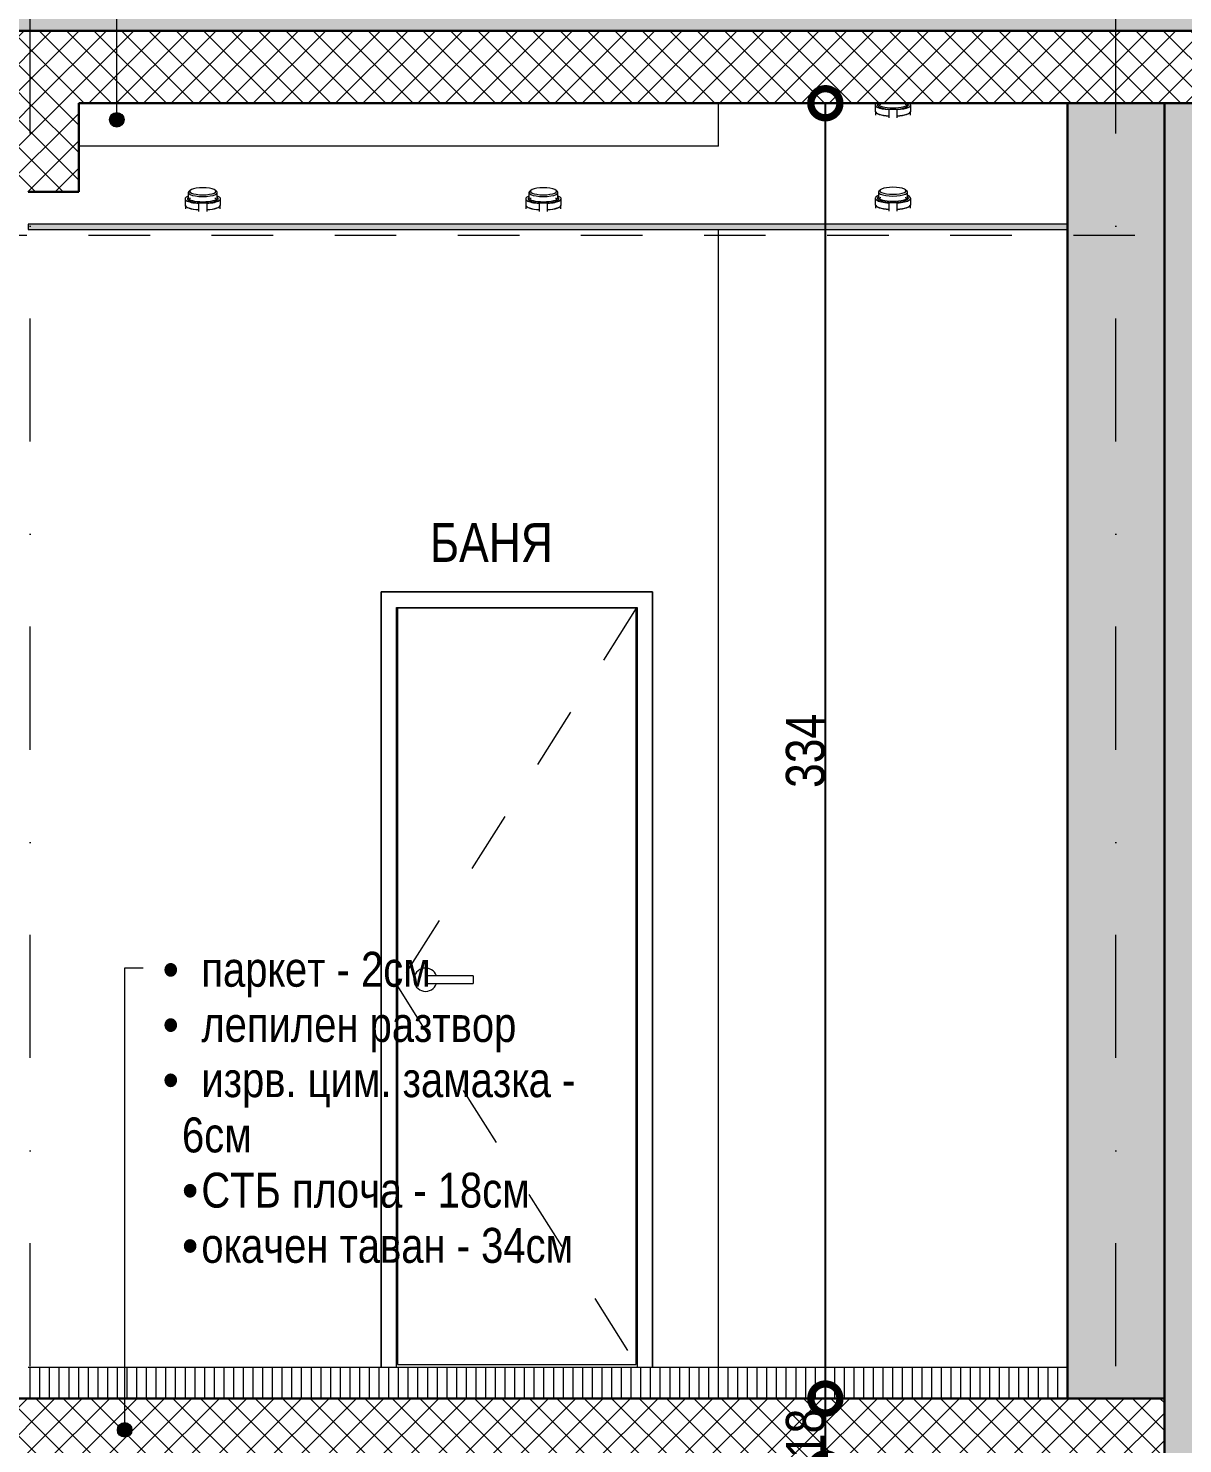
# Model space of a CAD drawing. Header units: centimetres. Extents: x 0 to 25250, y 0 to 2250.
# Drawn here: x 16338.9 to 16636.6, y 582.9 to 947.9 of the extents above; entities that cross this region are included whole.
import ezdxf

# ---------------------------------------------------------------- set-up
doc = ezdxf.new("R2010")
doc.units = ezdxf.units.CM
doc.linetypes.add('22-View-2$0$Dash', pattern=[31.75, 15.875, -15.875])
doc.linetypes.add('22-View-2$0$Dash dot', pattern=[79.375, 31.75, -23.8125, 0, -23.8125])
for name, color, linetype, lineweight in [('A-ANNO-DIMS', 7, 'Continuous', 9), ('A-AREA-IDEN', 7, 'Continuous', 9), ('A-CLNG', 7, 'Continuous', 15), ('A-CLNG-PATT', 7, 'Continuous', 15), ('A-DETL', 7, 'Continuous', 9), ('A-DOOR', 7, 'Continuous', 9), ('A-DOOR-FRAM', 7, 'Continuous', 15), ('A-FLOR-FNSH', 7, 'Continuous', 9), ('A-FLOR-LEVL', 7, 'Continuous', 9), ('A-FLOR-PATT', 7, 'Continuous', 9), ('A-ROOF', 7, 'Continuous', 9), ('A-ROOF-PATT', 7, 'Continuous', 9), ('A-WALL', 7, 'Continuous', 9), ('A-WALL-PATT', 7, 'Continuous', 9), ('E-LITE-EQPM', 7, 'Continuous', 9), ('G-ANNO-TEXT', 7, 'Continuous', 9), ('S-BEAM', 7, 'Continuous', 9), ('S-GRID', 7, 'Continuous', 9)]:
    doc.layers.add(name, color=color, linetype=linetype, lineweight=lineweight)
doc.styles.add('22-View-2$0$Arial Narrow', font='ARIALN.TTF', dxfattribs={"height": 10})
doc.styles.add('22-View-2$0$Arial Narrow_1', font='ARIALN.TTF', dxfattribs={"height": 10})
doc.styles.add('22-View-2$0$Arial Narrow_2', font='ARIALN.TTF', dxfattribs={"height": 9})
doc.dimstyles.new('22-View-2$0$TEC_DIM', dxfattribs={"dimscale": 30.48, "dimtxt": 10.23431, "dimasz": 0.492126, "dimexe": 0.393701, "dimexo": 0.246063, "dimgap": 0, "dimtad": 1, "dimdec": 0, "dimzin": 0, "dimdsep": 46, "dimtxsty": '22-View-2$0$Arial Narrow_1', "dimblk1": '22-View-2$0$_DotSmall', "dimblk2": '22-View-2$0$_DotSmall', "dimsah": 1, "dimcen": 0.09, "dimazin": 0, "dimtfac": 1, "dimtdec": 4, "dimtix": 1, "dimtmove": 0, "dimatfit": 3, "dimfxl": 1, "dimtvp": 1, "dimtolj": 1, "dimtzin": 0, "dimarcsym": 2})
pattern_1 = [(45, (16095.777, 627.4644), (-3.535534, 3.535534), []), (135, (16095.777, 627.4644), (-3.535534, -3.535534), [])]

# ---------------------------------------------------------------- blocks, each defined once
blk = doc.blocks.new('TEC_DOOR-INT - 70x200-2358333-A-A')
at = {"layer": 'A-DOOR', "linetype": '22-View-2$0$Dash'}
for p, q in [((1070.39, 503.8), (1008.79, 406.3)), ((1008.79, 406.3), (1070.39, 308.8))]:
    blk.add_line(p, q, dxfattribs=at)
at = {"layer": 'A-DOOR', "lineweight": 15}
for p, q in [((1008.79, 503.8), (1008.79, 308.8)), ((1070.39, 503.8), (1008.79, 503.8)), ((1070.39, 308.8), (1070.39, 503.8)), ((1008.79, 308.8), (1070.39, 308.8))]:
    blk.add_line(p, q, dxfattribs=at)
at = {"layer": 'A-DOOR'}
for p, q in [((1028.29, 409), (1017.79, 409)), ((1028.29, 409), (1028.29, 408)), ((1017.79, 407), (1028.29, 407)), ((1028.29, 408), (1028.29, 407))]:
    blk.add_line(p, q, dxfattribs=at)
at = {"layer": 'A-DOOR', "flags": 128}
for points in [[(1017.79, 409), (1017.73, 409), (1017.67, 409), (1017.61, 409), (1017.55, 409), (1017.49, 409), (1017.43, 409), (1017.37, 409), (1017.31, 409), (1017.26, 409), (1017.2, 409), (1017.15, 409), (1017.09, 409), (1017.04, 409), (1016.99, 409), (1016.94, 409), (1016.89, 409), (1016.84, 409), (1016.8, 409), (1016.75, 409), (1016.71, 409), (1016.67, 409), (1016.63, 409), (1016.59, 409), (1016.56, 409), (1016.52, 409), (1016.49, 409), (1016.46, 409), (1016.44, 409), (1016.41, 409), (1016.39, 409), (1016.37, 409), (1016.35, 409), (1016.33, 409), (1016.32, 409), (1016.31, 409), (1016.3, 409), (1016.29, 409), (1016.29, 409), (1016.29, 409)], [(1016.29, 407), (1016.29, 407), (1016.29, 407), (1016.3, 407), (1016.31, 407), (1016.32, 407), (1016.33, 407), (1016.35, 407), (1016.36, 407), (1016.38, 407), (1016.41, 407), (1016.43, 407), (1016.46, 407), (1016.49, 407), (1016.52, 407), (1016.55, 407), (1016.58, 407), (1016.62, 407), (1016.66, 407), (1016.7, 407), (1016.74, 407), (1016.79, 407), (1016.83, 407), (1016.88, 407), (1016.93, 407), (1016.98, 407), (1017.03, 407), (1017.08, 407), (1017.13, 407), (1017.19, 407), (1017.24, 407), (1017.3, 407), (1017.36, 407), (1017.41, 407), (1017.47, 407), (1017.53, 407), (1017.59, 407), (1017.65, 407), (1017.71, 407), (1017.77, 407), (1017.79, 407)]]:
    blk.add_lwpolyline(points, dxfattribs=at)
at = {"layer": 'A-DOOR'}
for start, end in [(19.6343, 180), (180, 340.4367)]:
    blk.add_arc((1016.04, 408), 3, start, end, dxfattribs=at)
at = {"layer": 'A-DOOR-FRAM'}
for p, q in [((1004.59, 508), (1004.59, 308)), ((1074.59, 508), (1004.59, 508)), ((1074.59, 308), (1074.59, 508)), ((1008.59, 308), (1008.59, 504)), ((1008.59, 504), (1070.59, 504)), ((1070.59, 504), (1070.59, 308))]:
    blk.add_line(p, q, dxfattribs=at)
blk = doc.blocks.new('22-View-2$0$_DotSmall')
at = {"color": 0, "linetype": 'ByBlock', "const_width": 0.5}
blk.add_lwpolyline([(-0.0625, 0, 1), (0.0625, 0, 1)], format="xyb", close=True, dxfattribs=at)
blk = doc.blocks.new('*D3217')
at = {"layer": 'A-ANNO-DIMS', "color": 0, "lineweight": -2, "transparency": 16777216}
for p, q in [((16544.44, 576.57), (16544.44, 594.57)), ((16549.28, 594.57), (16556.44, 594.57)), ((16549.28, 576.57), (16556.44, 576.57))]:
    blk.add_line(p, q, dxfattribs=at)
at = {"layer": 'A-ANNO-DIMS', "color": 0, "lineweight": -2, "transparency": 16777216, "xscale": 15, "yscale": 15, "zscale": 15}
for p, rotation in [((16544.44, 594.57), 90), ((16544.44, 576.57), 270)]:
    blk.add_blockref('22-View-2$0$_DotSmall', p, dxfattribs=dict(at, rotation=rotation))
at = {"layer": 'A-ANNO-DIMS', "color": 0, "transparency": 16777216, "insert": (16539.33, 585.57), "char_height": 10, "width": 15.2053, "attachment_point": 5, "rotation": 90, "style": '22-View-2$0$Arial Narrow_1'}
blk.add_mtext('\\A1;18', dxfattribs=at)
blk = doc.blocks.new('*D3218')
at = {"layer": 'A-ANNO-DIMS', "color": 0, "lineweight": -2, "transparency": 16777216}
for p, q in [((16594.28, 928.59), (16532.44, 928.59)), ((16544.44, 594.57), (16544.44, 928.59)), ((16549.28, 594.57), (16556.44, 594.57))]:
    blk.add_line(p, q, dxfattribs=at)
at = {"layer": 'A-ANNO-DIMS', "color": 0, "lineweight": -2, "transparency": 16777216, "xscale": 15, "yscale": 15, "zscale": 15}
for p, rotation in [((16544.44, 928.59), 90), ((16544.44, 594.57), 270)]:
    blk.add_blockref('22-View-2$0$_DotSmall', p, dxfattribs=dict(at, rotation=rotation))
at = {"layer": 'A-ANNO-DIMS', "color": 0, "transparency": 16777216, "insert": (16539.33, 761.58), "char_height": 10, "width": 22.8079, "attachment_point": 5, "rotation": 90, "style": '22-View-2$0$Arial Narrow_1'}
blk.add_mtext('\\A1;334', dxfattribs=at)
blk = doc.blocks.new('ClearAccent-RS060B-3D - 1xLED5-36-_830 IP44-1624049-A-A')
at = {"layer": 'E-LITE-EQPM', "lineweight": 5}
for p, q in [((954.98, 609.9), (954.75, 609.69)), ((954.84, 610.97), (954.84, 609.63)), ((955.33, 611.57), (954.98, 611.25)), ((955.29, 609.63), (955.29, 609.39)), ((962.19, 611.25), (961.85, 611.57)), ((961.88, 609.39), (961.88, 609.63)), ((962.42, 609.69), (962.19, 609.9)), ((962.34, 609.63), (962.34, 610.97)), ((954.02, 609.39), (954.02, 607.77)), ((954.09, 607.7), (954.09, 606.8)), ((954.19, 607.44), (954.26, 607.37)), ((957.59, 606.09), (957.59, 608.24)), ((959.59, 608.24), (957.59, 608.24)), ((959.59, 608.24), (959.59, 606.09)), ((962.91, 607.37), (962.98, 607.44)), ((963.09, 606.8), (963.09, 607.7)), ((963.16, 607.77), (963.16, 609.39))]:
    blk.add_line(p, q, dxfattribs=at)
for centre, major_axis, start_param, end_param in [((958.59, 609.39), (4.57, 0), 2.552566, 4.483322), ((958.59, 609.39), (3.99, 0), 2.808509, 4.712389), ((958.59, 610.97), (3.75, 0), 2.617994, 4.712389), ((958.59, 609.63), (3.75, 0), 3.141593, 4.712389), ((958.59, 609.63), (3.75, 0), 3.141593, 4.712389), ((958.59, 611.32), (3.39, 0), 1.570796, 4.712389), ((958.59, 611.32), (3.39, 0), 4.712389, 7.853982), ((958.59, 610.97), (3.75, 0), 4.712389, 6.806784), ((958.59, 609.39), (3.99, 0), 4.712389, 6.616269), ((958.59, 609.63), (3.75, 0), 4.712389, 6.283185), ((958.59, 609.63), (3.75, 0), 4.712389, 6.283185), ((958.59, 609.39), (4.57, 0), 4.941456, 6.872212), ((958.59, 607.77), (4.57, 0), 3.141593, 4.483322), ((958.59, 607.7), (4.5, 0), 3.145925, 4.479646), ((958.59, 607.77), (4.57, 0), 4.941456, 6.283185), ((958.59, 607.7), (4.5, 0), 4.945132, 6.278852)]:
    blk.add_ellipse(centre, major_axis=major_axis, ratio=0.267216, start_param=start_param, end_param=end_param, dxfattribs=at)
blk = doc.blocks.new('ClearAccent-RS060B-3D - 1xLED5-36-_830 IP44-V29-A-A')
at = {"layer": 'E-LITE-EQPM', "lineweight": 5}
for p, q in [((1132.02, 633.57), (1132.02, 631.96)), ((1132.09, 631.89), (1132.09, 630.98)), ((1132.19, 631.62), (1132.26, 631.55)), ((1132.92, 634.03), (1132.75, 633.87)), ((1132.84, 634.03), (1132.84, 633.81)), ((1133.29, 633.81), (1133.29, 633.57)), ((1135.59, 630.27), (1135.59, 632.42)), ((1137.59, 632.42), (1135.59, 632.42)), ((1137.59, 632.42), (1137.59, 630.27)), ((1139.88, 633.57), (1139.88, 633.81)), ((1140.42, 633.87), (1140.26, 634.03)), ((1140.34, 633.81), (1140.34, 634.03)), ((1140.91, 631.55), (1140.98, 631.62)), ((1141.09, 630.98), (1141.09, 631.89)), ((1141.16, 631.96), (1141.16, 633.57))]:
    blk.add_line(p, q, dxfattribs=at)
for centre, major_axis, start_param, end_param in [((1136.59, 633.57), (4.57, 0), 2.754835, 4.483322), ((1136.59, 631.96), (4.57, 0), 3.141593, 4.483322), ((1136.59, 631.89), (4.5, 0), 3.145925, 4.479646), ((1136.59, 633.57), (3.99, 0), 2.808509, 4.712389), ((1136.59, 633.81), (3.75, 0), 3.141593, 4.712389), ((1136.59, 633.81), (3.75, 0), 3.141593, 4.712389), ((1136.59, 633.57), (3.99, 0), 4.712389, 6.616269), ((1136.59, 633.81), (3.75, 0), 4.712389, 6.283185), ((1136.59, 633.81), (3.75, 0), 4.712389, 6.283185), ((1136.59, 633.57), (4.57, 0), 4.941456, 6.669943), ((1136.59, 631.96), (4.57, 0), 4.941456, 6.283185), ((1136.59, 631.89), (4.5, 0), 4.945132, 6.278852)]:
    blk.add_ellipse(centre, major_axis=major_axis, ratio=0.267216, start_param=start_param, end_param=end_param, dxfattribs=at)

msp = doc.modelspace()

# ---------------------------------------------------------------- hatches: boundary and pattern name
at = {"layer": 'A-CLNG-PATT', "true_color": 0xffff80}
msp.add_hatch(color=51, dxfattribs=at).paths.add_polyline_path([(16467.49, 896.07), (16606.87, 896.07), (16606.87, 897.37), (16338.87, 897.37), (16338.87, 896.07), (16461.3, 896.07)])
at = {"layer": 'A-FLOR-PATT', "true_color": 0x787878}
h = msp.add_hatch(dxfattribs=at)
h.set_pattern_fill('FP2_18', color=8, angle=-90, style=0, pattern_type=2)
h.set_pattern_definition([(270, (16154.368, 602.5684), (2.5, 2e-16), [])])
h.paths.add_polyline_path([(15886.87, 594.57), (16184.37, 594.57), (16184.37, 602.57), (15886.87, 602.57), (15886.87, 601.54)])
h.paths.add_polyline_path([(16585.11, 594.57), (16606.87, 594.57), (16606.87, 602.57), (16338.87, 602.57), (16338.87, 594.57), (16572.73, 594.57)])
h.paths.add_polyline_path([(16326.87, 594.57), (16326.87, 602.57), (16189.37, 602.57), (16189.37, 594.57), (16238.46, 594.57)])
at = {"layer": 'A-FLOR-PATT'}
h = msp.add_hatch(dxfattribs=at)
h.set_pattern_fill('FP2_26', color=256, style=0, pattern_type=2)
h.set_pattern_definition(pattern_1)
h.paths.add_polyline_path([(15646.87, 576.57), (16631.87, 576.57), (16631.87, 594.57), (15646.87, 594.57), (15646.87, 594.05)])
at = {"layer": 'A-ROOF-PATT', "true_color": 0xffff80}
msp.add_hatch(color=51, dxfattribs=at).paths.add_polyline_path([(15611.87, 947.27), (16676.87, 947.27), (16676.87, 962.84), (15601.87, 962.84), (15601.87, 947.27)])
at = {"layer": 'A-ROOF-PATT'}
h = msp.add_hatch(dxfattribs=at)
h.set_pattern_fill('FP2_26', color=256, style=0, pattern_type=2)
h.set_pattern_definition(pattern_1)
h.paths.add_polyline_path([(16040.37, 928.59), (16666.87, 928.59), (16666.87, 947.27), (15611.87, 947.27), (15611.87, 928.59), (16015.61, 928.59)])
at = {"layer": 'A-WALL-PATT', "true_color": 0x808080}
msp.add_hatch(color=8, dxfattribs=at).paths.add_polyline_path([(16622.25, 594.57), (16631.87, 594.57), (16631.87, 928.59), (16606.87, 928.59), (16606.87, 594.57), (16609.87, 594.57)])
at = {"layer": 'A-WALL-PATT', "lineweight": 5, "true_color": 0xffff80}
msp.add_hatch(color=51, dxfattribs=at).paths.add_polyline_path([(16646.87, 576.57), (16646.87, 928.59), (16631.87, 928.59), (16631.87, 576.57), (16634.63, 576.57)])
at = {"layer": 'G-ANNO-TEXT'}
h = msp.add_hatch(color=256, dxfattribs=at)
edge = h.paths.add_edge_path()
edge.add_arc((16361.69, 924.32), 1.88, 0, 360)
h = msp.add_hatch(color=256, dxfattribs=at)
edge = h.paths.add_edge_path()
edge.add_arc((16363.73, 586.47), 1.88, 0, 360)
at = {"layer": 'S-BEAM'}
h = msp.add_hatch(dxfattribs=at)
h.set_pattern_fill('FP2_26', color=256, style=0, pattern_type=2)
h.set_pattern_definition(pattern_1)
h.paths.add_polyline_path([(16338.87, 905.76), (16351.87, 905.76), (16351.87, 928.59), (16326.87, 928.59), (16326.87, 905.76), (16337.5, 905.76)])

# ---------------------------------------------------------------- linework, layer by layer
at = {"layer": 'A-CLNG', "lineweight": 5}
for p, q in [((16516.87, 917.53), (16351.87, 917.53)), ((16606.87, 897.37), (16338.87, 897.37)), ((16338.87, 897.37), (16338.87, 896.07)), ((16338.87, 896.07), (16606.87, 896.07)), ((16606.87, 896.07), (16606.87, 897.37))]:
    msp.add_line(p, q, dxfattribs=at)
for centre, major_axis, start_param, end_param in [((16561.87, 926.46), (4.5, 0), 3.144582, 4.487608), ((16561.87, 926.46), (4.5, 0), -1.346015, -0.00299), ((16383.87, 902.27), (4.5, 0), 3.144582, 4.487608), ((16383.87, 902.27), (4.5, 0), -1.346015, -0.00299), ((16471.71, 902.27), (-4.5, 0), 0.00299, 1.346015), ((16471.71, 902.27), (4.5, 0), -1.346015, -0.00299), ((16561.87, 902.41), (-4.5, 0), 0.00299, 1.346015), ((16561.87, 902.41), (4.5, 0), -1.346015, -0.00299)]:
    msp.add_ellipse(centre, major_axis=major_axis, ratio=0.267216, start_param=start_param, end_param=end_param, dxfattribs=at)
at = {"layer": 'A-DETL', "color": 7, "lineweight": 30}
msp.add_line((16631.87, 928.59), (16606.87, 928.59), dxfattribs=at)
at = {"layer": 'A-FLOR-FNSH'}
msp.add_line((16606.87, 602.57), (16338.87, 602.57), dxfattribs=at)
at = {"layer": 'A-FLOR-FNSH', "lineweight": 30}
for p, q in [((16606.87, 594.57), (16606.87, 602.57)), ((16631.87, 594.57), (15658.87, 594.57)), ((16631.87, 576.57), (16631.87, 594.57))]:
    msp.add_line(p, q, dxfattribs=at)
at = {"layer": 'A-FLOR-LEVL', "linetype": '22-View-2$0$Dash'}
for p, q in [((15243.15, 894.57), (16743.72, 894.57)), ((15243.15, 594.57), (16743.72, 594.57))]:
    msp.add_line(p, q, dxfattribs=at)
at = {"layer": 'A-ROOF', "lineweight": 30}
for p, q in [((16666.87, 947.27), (15611.87, 947.27)), ((16351.87, 928.59), (16606.87, 928.59)), ((16631.87, 928.59), (16666.87, 928.59))]:
    msp.add_line(p, q, dxfattribs=at)
at = {"layer": 'A-WALL'}
for p, q in [((16516.87, 917.53), (16516.87, 928.59)), ((16516.87, 602.57), (16516.87, 896.07)), ((16429.87, 802.57), (16499.87, 802.57)), ((16429.87, 602.57), (16429.87, 802.57)), ((16499.87, 802.57), (16499.87, 602.57))]:
    msp.add_line(p, q, dxfattribs=at)
at = {"layer": 'A-WALL', "lineweight": 30}
for p, q in [((16606.87, 928.59), (16606.87, 602.57)), ((16631.87, 928.59), (16631.87, 594.57))]:
    msp.add_line(p, q, dxfattribs=at)
at = {"layer": 'G-ANNO-TEXT'}
for p, q in [((16361.69, 924.32), (16361.69, 1109.87)), ((16363.73, 705.62), (16368.5, 705.62)), ((16363.73, 586.47), (16363.73, 705.62))]:
    msp.add_line(p, q, dxfattribs=at)
for centre in [(16361.69, 924.32), (16363.73, 586.47)]:
    msp.add_circle(centre, 1.88, dxfattribs=at)
at = {"layer": 'S-BEAM', "lineweight": 30}
for p, q in [((16351.87, 905.76), (16351.87, 928.59)), ((16338.87, 905.76), (16351.87, 905.76))]:
    msp.add_line(p, q, dxfattribs=at)
at = {"layer": 'S-GRID', "color": 1, "linetype": '22-View-2$0$Dash dot', "lineweight": 18, "true_color": 0xff0000}
for p, q in [((16339.37, 205.54), (16339.37, 976.37)), ((16619.37, 205.54), (16619.37, 976.37))]:
    msp.add_line(p, q, dxfattribs=at)

# ---------------------------------------------------------------- block references
at = {"layer": 'A-DOOR'}
msp.add_blockref('TEC_DOOR-INT - 70x200-2358333-A-A', (15425.28, 294.57), dxfattribs=at)
at = {"layer": 'E-LITE-EQPM', "lineweight": 5}
for name, p in [('ClearAccent-RS060B-3D - 1xLED5-36-_830 IP44-V29-A-A', (15425.28, 294.57)), ('ClearAccent-RS060B-3D - 1xLED5-36-_830 IP44-1624049-A-A', (15425.28, 294.57)), ('ClearAccent-RS060B-3D - 1xLED5-36-_830 IP44-1624049-A-A', (15513.13, 294.57)), ('ClearAccent-RS060B-3D - 1xLED5-36-_830 IP44-1624049-A-A', (15603.28, 294.7))]:
    msp.add_blockref(name, p, dxfattribs=at)

# ---------------------------------------------------------------- texts
at = {"layer": 'A-AREA-IDEN', "insert": (16458.31, 810.32), "char_height": 10, "width": 32.4, "attachment_point": 8, "line_spacing_factor": 0.949189, "style": '22-View-2$0$Arial Narrow'}
msp.add_mtext('\\pt63.5,127,190.5,254,317.5,381,444.5,508,571.5,635,698.5,762,825.5,889,952.5,1016,1079.5,1143,1206.5,1270,1333.5,1397,1460.5,1524,1587.5,1651,1714.5,1778,1841.5,1905,1968.5,2032;{\\fArial Narrow|b0|i0|c204|p34;БАНЯ}', dxfattribs=at)
at = {"layer": 'G-ANNO-TEXT', "insert": (16373.5, 709.77), "char_height": 9, "width": 123.927, "attachment_point": 1, "line_spacing_factor": 0.949189, "style": '22-View-2$0$Arial Narrow_2'}
msp.add_mtext('\\pi-5.00004,l5.00004,t9.99999,15.00003,19.99998,25.00002,29.99997,35.00001,39.99996,45,50.00004,54.99999,60.00003,64.99998,70.00002,74.99997,80.00001,84.99996,90,95.00004,99.99999,105.00003,109.99998,115.00002,119.99997,125.00001,129.99996,135,140.00004,144.99999,150.00003,154.99998,160.00002;{\\fSymbol|b0|i0|c2|p18;·^I\\fArial Narrow|b0|i0|c204|p34;паркет }- 2{\\fArial Narrow|b0|i0|c204|p34;см\\P\\fSymbol|b0|i0|c2|p18;·^I\\fArial Narrow|b0|i0|c204|p34;лепилен разтвор \\P\\fSymbol|b0|i0|c2|p18;·^I\\fArial Narrow|b0|i0|c204|p34;изрв}. {\\fArial Narrow|b0|i0|c204|p34;цим}. {\\fArial Narrow|b0|i0|c204|p34;замазка }- \\P\\pi0,t5.00004,9.99999,15.00003,19.99998,25.00002,29.99997,35.00001,39.99996,45,50.00004,54.99999,60.00003,64.99998,70.00002,74.99997,80.00001,84.99996,90,95.00004,99.99999,105.00003,109.99998,115.00002,119.99997,125.00001,129.99996,135,140.00004,144.99999,150.00003,154.99998,160.00002;6{\\fArial Narrow|b0|i0|c204|p34;см \\P\\pi-5.00004,t9.99999,15.00003,19.99998,25.00002,29.99997,35.00001,39.99996,45,50.00004,54.99999,60.00003,64.99998,70.00002,74.99997,80.00001,84.99996,90,95.00004,99.99999,105.00003,109.99998,115.00002,119.99997,125.00001,129.99996,135,140.00004,144.99999,150.00003,154.99998,160.00002;\\fSymbol|b0|i0|c2|p18;·^I\\fArial Narrow|b0|i0|c204|p34;СТБ плоча }- 18{\\fArial Narrow|b0|i0|c204|p34;см\\P\\fSymbol|b0|i0|c2|p18;·^I\\fArial Narrow|b0|i0|c204|p34;окачен таван }- 34{\\fArial Narrow|b0|i0|c204|p34;см}', dxfattribs=at)

# ---------------------------------------------------------------- dimensions: what is measured, and where the dimension line sits
at = {"layer": 'A-ANNO-DIMS'}
for base, p1, p2, override, picture, middle in [((16544.44, 928.59), (16541.78, 594.57), (16601.78, 928.59), {"dimpost": '<>', "dimfxl": 339.371472}, '*D3218', (16539.33, 761.58)), ((16544.44, 594.57), (16541.78, 576.57), (16541.78, 594.57), {"dimpost": '<>', "dimfxl": 18}, '*D3217', (16539.33, 585.57))]:
    dim = msp.add_linear_dim(base=base, p1=p1, p2=p2, angle=90, dimstyle='22-View-2$0$TEC_DIM', override=override, dxfattribs=at)
    dim.commit()
    dim.dimension.update_dxf_attribs({"geometry": picture, "text_midpoint": middle})

doc.saveas('drawing.dxf')
